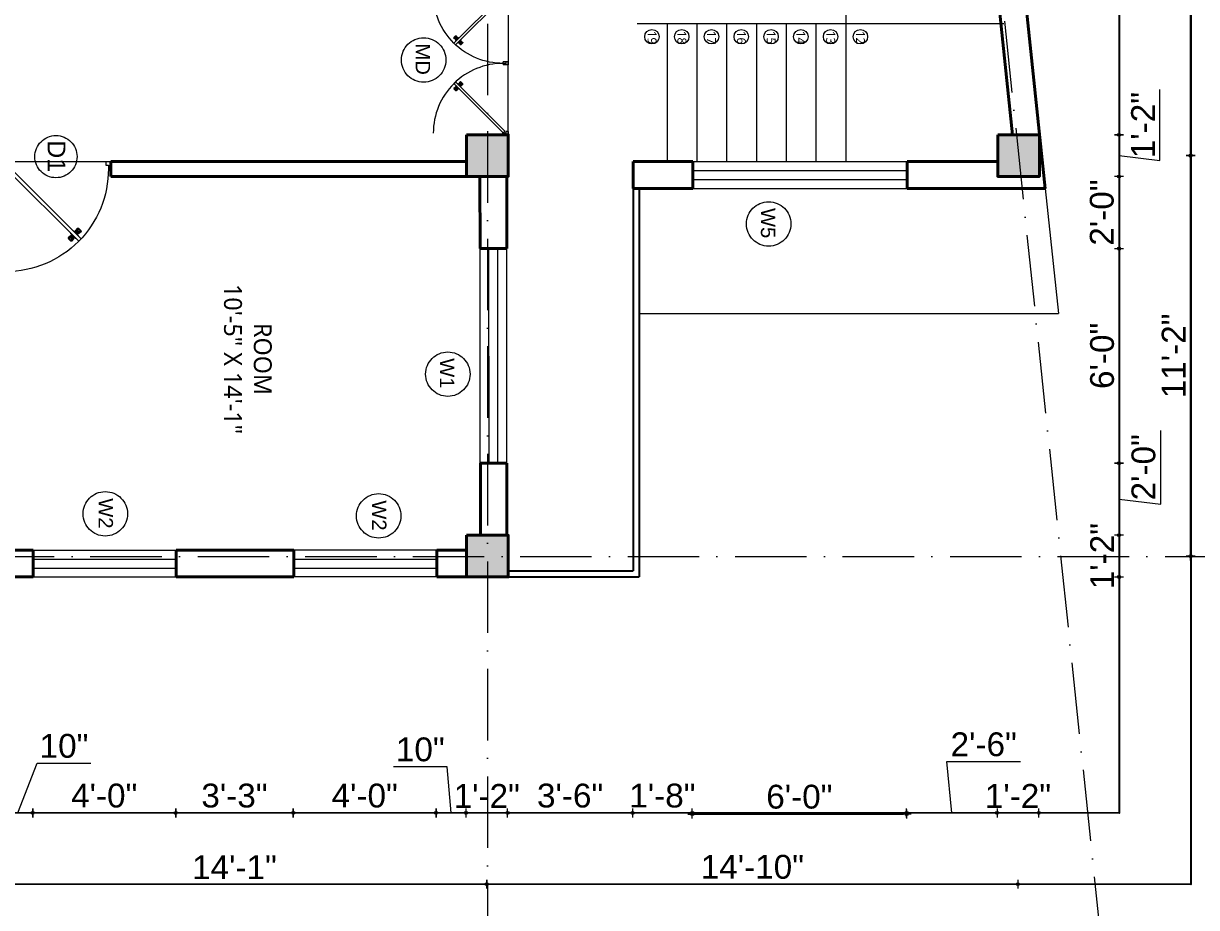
# Model space of a CAD drawing. Header units: inches. Extents: x -71 to 2682309, y -3332 to 801571.
# Drawn here: x 2681717 to 2682111.1, y 789201.1 to 789497.9 of the extents above; entities that cross this region are included whole.
import ezdxf

# ---------------------------------------------------------------- set-up
doc = ezdxf.new("R2010")
doc.units = ezdxf.units.IN
doc.header["$MEASUREMENT"] = 0
doc.header["$PDMODE"] = 99
doc.linetypes.add('ACAD_ISO04W100', pattern=[30, 24, -3, 0, -3])
doc.linetypes.add('ACAD_ISO10W100', pattern=[18, 12, -3, 0, -3])
for name, color, linetype, lineweight in [('CENTER  LINE RA', 10, 'ACAD_ISO04W100', 18), ('CONC. OUTLINE RA', 150, 'Continuous', 40), ('DOOR-WIN RA', 3, 'Continuous', 20), ('elev 2', 20, 'Continuous', 25), ('Hatch', 254, 'Continuous', 9), ('HATCH RA', 8, 'Continuous', 9), ('PUERTAS', 7, 'Continuous', 13), ('stair EA', 132, 'Continuous', 5), ('TEXTURE EA', 8, 'ACAD_ISO10W100', 9), ('wall EA', 24, 'Continuous', 40), ('Win EA', 114, 'Continuous', 5)]:
    doc.layers.add(name, color=color, linetype=linetype, lineweight=lineweight)
for name, color, linetype in [('HACTH', 7, 'Continuous'), ('lettring', 7, 'Continuous'), ('text EA', 7, 'Continuous')]:
    doc.layers.add(name, color=color, linetype=linetype)
doc.styles.add('DIM 8', font='arial.ttf', dxfattribs={"height": 8})
doc.styles.get("Standard").update_dxf_attribs({"font": 'arial.ttf'})
doc.dimstyles.new('Copy of DIM 8', dxfattribs={"dimtxt": 8, "dimasz": 1, "dimexe": 6, "dimexo": 18, "dimgap": 1.6875, "dimtad": 1, "dimdec": 0, "dimzin": 3, "dimdsep": 46, "dimlunit": 4, "dimtxsty": 'DIM 8', "dimblk": 'dot 2', "dimcen": 0.09375, "dimse1": 1, "dimse2": 1, "dimclrd": 1, "dimclre": 1, "dimclrt": 256, "dimadec": 0, "dimazin": 0, "dimtfac": 0.75, "dimtdec": 0, "dimtix": 1, "dimtmove": 1, "dimatfit": 3, "dimldrblk": 'DOT', "dimfxl": 1, "dimtolj": 1, "dimtzin": 0, "dimlwd": 9, "dimlwe": 9, "dimarcsym": 0})

# ---------------------------------------------------------------- blocks, each defined once
blk = doc.blocks.new('COLUMN')
at = {"layer": 'HACTH', "lineweight": 30, "transparency": 33554541}
h = blk.add_hatch(color=256, dxfattribs=at)
h.dxf.hatch_style = 1
h.paths.add_polyline_path([(2659104.19, 784576.38), (2659090.19, 784576.38), (2659090.19, 784562.38), (2659104.19, 784562.38)])
at = {"layer": 'CONC. OUTLINE RA'}
blk.add_lwpolyline([(2659090.19, 784576.38), (2659104.19, 784576.38), (2659104.19, 784562.38), (2659090.19, 784562.38)], close=True, dxfattribs=at)
blk = doc.blocks.new('3ft')
at = {"layer": 'PUERTAS', "color": 6}
for p, q in [((1.01, 2.52), (25.23, 26.74)), ((26.05, 25.92), (1.77, 1.64)), ((26.05, 25.92), (25.23, 26.74)), ((0, 2.4), (0, 0)), ((0.72, 2.4), (0, 2.4)), ((1.6, 0), (0, 0)), ((0.72, 1.52), (0.72, 2.44)), ((0.8, 1.52), (0.72, 1.52)), ((0.8, 1.52), (0.8, 2.41)), ((0.8, 1.2), (0.8, 1.52)), ((1.6, 1.2), (0.8, 1.2)), ((1.57, 1.84), (0.94, 2.47)), ((1.63, 1.89), (0.97, 2.55)), ((1.63, 1.89), (1.57, 1.84)), ((1.77, 1.64), (1.57, 1.84)), ((1.6, 0), (1.6, 1.2)), ((34.4, 0), (34.4, 1.2)), ((34.4, 1.2), (35.2, 1.2)), ((34.4, 0), (36, 0)), ((35.2, 1.2), (35.2, 2.4)), ((35.2, 2.4), (36, 2.4)), ((36, 0), (36, 2.4))]:
    blk.add_line(p, q, dxfattribs=at)
at = {"layer": 'PUERTAS', "color": 8}
for p, q in [((22.57, 24.94), (21.65, 25.68)), ((22.63, 24.99), (21.69, 25.75)), ((22.74, 25.1), (21.84, 25.9)), ((22.13, 26.28), (21.98, 26.13)), ((22.88, 25.24), (22.01, 26.06)), ((22.13, 26.28), (22.27, 26.42)), ((22.29, 26.41), (22.27, 26.42)), ((23.16, 25.52), (22.34, 26.39)), ((23.3, 25.66), (22.5, 26.56)), ((23.41, 25.77), (22.65, 26.71)), ((22.69, 24.32), (23.02, 24.83)), ((23.46, 25.83), (22.72, 26.75)), ((22.95, 24.96), (22.84, 25.07)), ((22.98, 24.99), (22.86, 25.1)), ((23.03, 25.04), (22.91, 25.15)), ((22.91, 24.53), (23.1, 24.91)), ((23.11, 25.12), (22.99, 25.23)), ((23.13, 24.76), (23.18, 24.99)), ((23.28, 25.3), (23.17, 25.41)), ((23.36, 25.37), (23.25, 25.49)), ((23.31, 24.94), (23.28, 25.08)), ((23.41, 25.43), (23.3, 25.54)), ((23.46, 25.09), (23.32, 25.13)), ((23.44, 25.45), (23.33, 25.56)), ((23.64, 25.27), (23.41, 25.22)), ((23.87, 25.49), (23.49, 25.3)), ((24.08, 25.71), (23.57, 25.38)), ((23.63, 23.38), (24.14, 23.72)), ((23.84, 23.6), (24.22, 23.79)), ((24.07, 23.82), (24.3, 23.88)), ((24.25, 24), (24.39, 23.97)), ((24.27, 23.64), (24.38, 23.53)), ((24.3, 23.67), (24.41, 23.56)), ((24.35, 23.72), (24.46, 23.61)), ((24.4, 24.15), (24.43, 24.01)), ((24.43, 23.8), (24.54, 23.69)), ((24.58, 24.33), (24.52, 24.1)), ((24.6, 23.97), (24.72, 23.86)), ((24.8, 24.56), (24.61, 24.18)), ((25.02, 24.77), (24.68, 24.26)), ((24.68, 24.05), (24.79, 23.94)), ((24.73, 24.1), (24.85, 23.99)), ((24.76, 24.13), (24.87, 24.02)), ((24.83, 23.85), (25.7, 23.03)), ((24.97, 23.99), (25.87, 23.2)), ((25.08, 24.1), (26.02, 23.34)), ((25.14, 24.15), (26.06, 23.41)), ((24.25, 23.26), (24.99, 22.34)), ((24.3, 23.32), (25.06, 22.38)), ((24.41, 23.43), (25.2, 22.53)), ((24.55, 23.57), (25.37, 22.7)), ((25.58, 22.82), (25.43, 22.67)), ((25.58, 22.82), (25.73, 22.97)), ((25.72, 22.98), (25.73, 22.97)), ((0, 0), (36, 0))]:
    blk.add_line(p, q, dxfattribs=at)
at = {"layer": 'PUERTAS', "color": 1}
for p, q in [((21.67, 25.73), (22.17, 26.23)), ((22.49, 24.95), (21.67, 25.61)), ((21.7, 25.82), (22.14, 26.26)), ((21.73, 25.79), (21.7, 25.82)), ((22.58, 26.7), (22.14, 26.26)), ((22.67, 26.73), (22.17, 26.23)), ((22.61, 26.67), (22.58, 26.7)), ((22.6, 24.96), (23.02, 25.38)), ((22.61, 24.25), (22.92, 24.72)), ((22.62, 24.13), (22.61, 24.14)), ((22.7, 25.07), (22.71, 25.06)), ((23.45, 25.91), (22.79, 26.73)), ((22.82, 25.06), (23.08, 25.32)), ((22.94, 24.95), (22.83, 25.07)), ((22.92, 24.72), (22.92, 24.72)), ((22.93, 24.94), (23.19, 25.21)), ((22.93, 24.84), (22.93, 24.83)), ((23.44, 25.81), (23.02, 25.38)), ((23.34, 25.58), (23.08, 25.32)), ((23.46, 25.47), (23.19, 25.21)), ((23.33, 25.7), (23.34, 25.69)), ((23.45, 25.46), (23.33, 25.57)), ((23.57, 25.47), (23.57, 25.47)), ((24.15, 25.79), (23.68, 25.48)), ((23.68, 25.48), (23.68, 25.48)), ((24.25, 23.62), (24.51, 23.89)), ((24.27, 25.78), (24.26, 25.79)), ((24.26, 23.29), (24.69, 23.71)), ((24.37, 23.52), (24.63, 23.77)), ((24.78, 24.15), (24.51, 23.89)), ((24.89, 24.03), (24.63, 23.77)), ((25.11, 24.14), (24.69, 23.71)), ((24.77, 24.14), (24.88, 24.03)), ((24.79, 24.38), (24.78, 24.37)), ((24.78, 24.26), (24.78, 24.26)), ((25.1, 24.84), (24.79, 24.38)), ((25, 24.03), (25, 24.03)), ((25.09, 24.96), (25.1, 24.95)), ((25.22, 24.14), (26.03, 23.48)), ((23.44, 23.31), (23.45, 23.3)), ((23.56, 23.3), (24.03, 23.61)), ((24.03, 23.61), (24.03, 23.62)), ((24.14, 23.62), (24.14, 23.62)), ((24.26, 23.63), (24.37, 23.52)), ((24.26, 23.18), (24.92, 22.37)), ((24.37, 23.4), (24.37, 23.4)), ((25.04, 22.36), (25.54, 22.86)), ((25.1, 22.42), (25.13, 22.39)), ((25.13, 22.39), (25.57, 22.83)), ((26.04, 23.37), (25.54, 22.86)), ((26.01, 23.27), (25.57, 22.83)), ((25.98, 23.3), (26.01, 23.27))]:
    blk.add_line(p, q, dxfattribs=at)
at = {"layer": 'PUERTAS', "color": 2}
for p, q in [((21.99, 26.11), (21.98, 26.13)), ((25.42, 22.68), (25.43, 22.67))]:
    blk.add_line(p, q, dxfattribs=at)
at = {"layer": 'PUERTAS', "color": 6}
for radius in [0.155, 0.0752]:
    blk.add_circle((0.82, 2.56), radius, dxfattribs=at)
blk.add_arc((0.82, 2.56), 34.38, 359.7285, 90.0333, dxfattribs=at)
at = {"layer": 'PUERTAS', "color": 1}
for centre, start, end in [((22.54, 25.01), 231.0764, 315), ((22.67, 24.2), 135, 225), ((22.73, 26.68), 38.9236, 135), ((22.77, 25.12), 225, 315), ((22.99, 24.89), 135, 219.7428), ((22.87, 24.78), 315, 39.7428), ((23.28, 25.63), 315, 45), ((23.39, 25.86), 315, 38.9236), ((23.51, 25.41), 50.2572, 135), ((23.62, 25.53), 230.2572, 315), ((24.2, 25.73), 45, 135), ((24.84, 24.31), 135, 219.7428), ((24.72, 24.21), 315, 39.7428), ((24.94, 23.98), 45, 135), ((25.04, 24.89), 315, 45), ((25.17, 24.08), 51.0764, 135), ((23.51, 23.36), 225, 315), ((24.09, 23.56), 50.2572, 135), ((24.2, 23.68), 230.2572, 315), ((24.32, 23.23), 135, 218.9236), ((24.42, 23.46), 135, 225), ((24.98, 22.42), 218.9236, 315), ((25.98, 23.42), 315, 51.0764)]:
    blk.add_arc(centre, 0.08, start, end, dxfattribs=at)
blk = doc.blocks.new('*U327')
at = {"color": 3, "xscale": -1}
blk.add_blockref('3ft', (42, 0), dxfattribs=at)
blk = doc.blocks.new('dot1')
at = {"layer": 'Hatch'}
h = blk.add_hatch(color=256, dxfattribs=at)
edge = h.paths.add_edge_path()
edge.add_arc((0, 0), 1, 0, 360)
for p, q in [((3, 0), (-3, 0)), ((0, 3), (0, -3))]:
    blk.add_line(p, q, dxfattribs=at)
blk.add_circle((0, 0), 1, dxfattribs=at)
blk = doc.blocks.new('dot 2')
at = {"layer": 'Hatch', "xscale": 0.5, "yscale": 0.5, "zscale": 0.5}
blk.add_blockref('dot1', (0, 0), dxfattribs=at)
blk = doc.blocks.new('*D1402')
at = {"layer": 'Defpoints', "color": 0, "transparency": 16777216}
for p in [(2681879.84, 789326.05), (2682085.05, 789326.05), (2681879.84, 789312.05)]:
    blk.add_point(p, dxfattribs=at)
at = {"layer": 'lettring', "color": 1, "lineweight": 9, "transparency": 16777216}
for p, q in [((2682085.05, 789327.05), (2682085.05, 789328.05)), ((2682085.05, 789312.05), (2682085.05, 789326.05)), ((2682085.05, 789311.05), (2682085.05, 789310.05))]:
    blk.add_line(p, q, dxfattribs=at)
for p, rotation in [((2682085.05, 789326.05), 270), ((2682085.05, 789312.05), 90)]:
    blk.add_blockref('dot 2', p, dxfattribs=dict(at, rotation=rotation))
at = {"layer": 'lettring', "transparency": 16777216, "insert": (2682079.34, 789319.05), "char_height": 8, "attachment_point": 5, "rotation": 90, "style": 'DIM 8'}
blk.add_mtext('\\A1;1\'-2"', dxfattribs=at)
blk = doc.blocks.new('_Dot')
at = {"color": 0, "linetype": 'ByBlock', "lineweight": -2}
blk.add_line((-0.5, 0), (-1, 0), dxfattribs=at)
at = {"color": 0, "linetype": 'ByBlock', "const_width": 0.5}
blk.add_lwpolyline([(-0.25, 0, 1), (0.25, 0, 1)], format="xyb", close=True, dxfattribs=at)
blk = doc.blocks.new('*D1403')
at = {"layer": 'Defpoints', "color": 0, "transparency": 16777216}
for p in [(2681879.9, 789350.28), (2682085.05, 789350.28), (2681879.84, 789326.05)]:
    blk.add_point(p, dxfattribs=at)
at = {"layer": 'lettring', "color": 1, "lineweight": 9, "transparency": 16777216}
for p, q in [((2682099.03, 789336.48), (2682099.03, 789361.26)), ((2682085.05, 789327.05), (2682085.05, 789349.28)), ((2682085.05, 789338.17), (2682099.03, 789336.48))]:
    blk.add_line(p, q, dxfattribs=at)
for p, rotation in [((2682085.05, 789350.28), 90), ((2682085.05, 789326.05), 270)]:
    blk.add_blockref('dot 2', p, dxfattribs=dict(at, rotation=rotation))
at = {"layer": 'lettring', "transparency": 16777216, "insert": (2682093.26, 789348.87), "char_height": 8, "attachment_point": 5, "rotation": 90, "style": 'DIM 8'}
blk.add_mtext('\\A1;2\'-0"', dxfattribs=at)
blk = doc.blocks.new('*D1405')
at = {"layer": 'Defpoints', "color": 0, "transparency": 16777216}
for p in [(2681879.84, 789446.51), (2682085.05, 789446.51), (2681879.9, 789422.28)]:
    blk.add_point(p, dxfattribs=at)
at = {"layer": 'lettring', "color": 1, "lineweight": 9, "transparency": 16777216}
for p, q in [((2682085.05, 789447.51), (2682085.05, 789448.51)), ((2682085.05, 789422.28), (2682085.05, 789446.51)), ((2682085.05, 789421.28), (2682085.05, 789420.28))]:
    blk.add_line(p, q, dxfattribs=at)
for p, rotation in [((2682085.05, 789446.51), 270), ((2682085.05, 789422.28), 90)]:
    blk.add_blockref('dot 2', p, dxfattribs=dict(at, rotation=rotation))
at = {"layer": 'lettring', "transparency": 16777216, "insert": (2682079.27, 789434.39), "char_height": 8, "attachment_point": 5, "rotation": 90, "style": 'DIM 8'}
blk.add_mtext('\\A1;2\'-0"', dxfattribs=at)
blk = doc.blocks.new('*D1406')
at = {"layer": 'Defpoints', "color": 0, "transparency": 16777216}
for p in [(2682058.26, 789460.51), (2682085.05, 789460.51), (2681879.84, 789446.51)]:
    blk.add_point(p, dxfattribs=at)
at = {"layer": 'lettring', "color": 1, "lineweight": 9, "transparency": 16777216}
for p, q in [((2682098.78, 789451.82), (2682098.78, 789475.71)), ((2682085.05, 789447.51), (2682085.05, 789459.51)), ((2682085.05, 789453.51), (2682098.78, 789451.82))]:
    blk.add_line(p, q, dxfattribs=at)
for p, rotation in [((2682085.05, 789460.51), 90), ((2682085.05, 789446.51), 270)]:
    blk.add_blockref('dot 2', p, dxfattribs=dict(at, rotation=rotation))
at = {"layer": 'lettring', "transparency": 16777216, "insert": (2682093.08, 789463.76), "char_height": 8, "attachment_point": 5, "rotation": 90, "style": 'DIM 8'}
blk.add_mtext('\\A1;1\'-2"', dxfattribs=at)
blk = doc.blocks.new('*D1411')
at = {"layer": 'Defpoints', "color": 0, "transparency": 16777216}
for p in [(2682044.17, 789594.87), (2682060.36, 789440.51), (2682133.05, 789440.51)]:
    blk.add_point(p, dxfattribs=at)
at = {"layer": 'lettring', "color": 1, "lineweight": 9, "transparency": 16777216}
blk.add_line((2682133.05, 789593.87), (2682133.05, 789441.51), dxfattribs=at)
for p, rotation in [((2682133.05, 789594.87), 90), ((2682133.05, 789440.51), 270)]:
    blk.add_blockref('dot 2', p, dxfattribs=dict(at, rotation=rotation))
at = {"layer": 'lettring', "transparency": 16777216, "insert": (2682127.27, 789517.69), "char_height": 8, "attachment_point": 5, "rotation": 90, "style": 'DIM 8'}
blk.add_mtext('\\A1;12\'-10"', dxfattribs=at)
blk = doc.blocks.new('*D1412')
at = {"layer": 'Defpoints', "color": 0, "transparency": 16777216}
for p in [(2682060.36, 789440.51), (2681881.34, 789312.05), (2682133.05, 789312.05)]:
    blk.add_point(p, dxfattribs=at)
at = {"layer": 'lettring', "color": 1, "lineweight": 9, "transparency": 16777216}
blk.add_line((2682133.05, 789439.51), (2682133.05, 789313.05), dxfattribs=at)
for p, rotation in [((2682133.05, 789440.51), 90), ((2682133.05, 789312.05), 270)]:
    blk.add_blockref('dot 2', p, dxfattribs=dict(at, rotation=rotation))
at = {"layer": 'lettring', "transparency": 16777216, "insert": (2682127.27, 789376.28), "char_height": 8, "attachment_point": 5, "rotation": 90, "style": 'DIM 8'}
blk.add_mtext('\\A1;10\'-8"', dxfattribs=at)
blk = doc.blocks.new('*D1418')
at = {"layer": 'Defpoints', "color": 0, "transparency": 16777216}
for p in [(2681710.16, 789311.83), (2681720.16, 789311.33), (2681720.16, 789232.83)]:
    blk.add_point(p, dxfattribs=at)
at = {"layer": 'lettring', "color": 1, "lineweight": 9, "transparency": 16777216}
for p, q in [((2681715.16, 789232.83), (2681721.65, 789249.51)), ((2681721.65, 789249.51), (2681739.68, 789249.51)), ((2681711.16, 789232.83), (2681719.16, 789232.83))]:
    blk.add_line(p, q, dxfattribs=at)
at = {"layer": 'lettring', "color": 1, "lineweight": 9, "transparency": 16777216, "rotation": 180}
blk.add_blockref('dot 2', (2681710.16, 789232.83), dxfattribs=at)
at = {"layer": 'lettring', "color": 1, "lineweight": 9, "transparency": 16777216}
blk.add_blockref('dot 2', (2681720.16, 789232.83), dxfattribs=at)
at = {"layer": 'lettring', "transparency": 16777216, "insert": (2681730.66, 789255.29), "char_height": 8, "attachment_point": 5, "style": 'DIM 8'}
blk.add_mtext('\\A1;10"', dxfattribs=at)
blk = doc.blocks.new('*D1419')
at = {"layer": 'Defpoints', "color": 0, "transparency": 16777216}
for p in [(2681768.16, 789311.83), (2681720.16, 789311.33), (2681768.16, 789232.83)]:
    blk.add_point(p, dxfattribs=at)
at = {"layer": 'lettring', "color": 1, "lineweight": 9, "transparency": 16777216}
blk.add_line((2681721.16, 789232.83), (2681767.16, 789232.83), dxfattribs=at)
at = {"layer": 'lettring', "color": 1, "lineweight": 9, "transparency": 16777216, "rotation": 180}
blk.add_blockref('dot 2', (2681720.16, 789232.83), dxfattribs=at)
at = {"layer": 'lettring', "color": 1, "lineweight": 9, "transparency": 16777216}
blk.add_blockref('dot 2', (2681768.16, 789232.83), dxfattribs=at)
at = {"layer": 'lettring', "transparency": 16777216, "insert": (2681744.16, 789238.6), "char_height": 8, "attachment_point": 5, "style": 'DIM 8'}
blk.add_mtext('\\A1;4\'-0"', dxfattribs=at)
blk = doc.blocks.new('*D1420')
at = {"layer": 'Defpoints', "color": 0, "transparency": 16777216}
for p in [(2681768.16, 789311.83), (2681807.65, 789311.83), (2681807.65, 789232.83)]:
    blk.add_point(p, dxfattribs=at)
at = {"layer": 'lettring', "color": 1, "lineweight": 9, "transparency": 16777216}
blk.add_line((2681769.16, 789232.83), (2681806.65, 789232.83), dxfattribs=at)
at = {"layer": 'lettring', "color": 1, "lineweight": 9, "transparency": 16777216, "rotation": 180}
blk.add_blockref('dot 2', (2681768.16, 789232.83), dxfattribs=at)
at = {"layer": 'lettring', "color": 1, "lineweight": 9, "transparency": 16777216}
blk.add_blockref('dot 2', (2681807.65, 789232.83), dxfattribs=at)
at = {"layer": 'lettring', "transparency": 16777216, "insert": (2681787.91, 789238.6), "char_height": 8, "attachment_point": 5, "style": 'DIM 8'}
blk.add_mtext('\\A1;3\'-3"', dxfattribs=at)
blk = doc.blocks.new('*D1421')
at = {"layer": 'Defpoints', "color": 0, "transparency": 16777216}
for p in [(2681807.65, 789311.83), (2681855.65, 789311.83), (2681855.65, 789232.83)]:
    blk.add_point(p, dxfattribs=at)
at = {"layer": 'lettring', "color": 1, "lineweight": 9, "transparency": 16777216}
blk.add_line((2681808.65, 789232.83), (2681854.65, 789232.83), dxfattribs=at)
at = {"layer": 'lettring', "color": 1, "lineweight": 9, "transparency": 16777216, "rotation": 180}
blk.add_blockref('dot 2', (2681807.65, 789232.83), dxfattribs=at)
at = {"layer": 'lettring', "color": 1, "lineweight": 9, "transparency": 16777216}
blk.add_blockref('dot 2', (2681855.65, 789232.83), dxfattribs=at)
at = {"layer": 'lettring', "transparency": 16777216, "insert": (2681831.65, 789238.6), "char_height": 8, "attachment_point": 5, "style": 'DIM 8'}
blk.add_mtext('\\A1;4\'-0"', dxfattribs=at)
blk = doc.blocks.new('*D1422')
at = {"layer": 'Defpoints', "color": 0, "transparency": 16777216}
for p in [(2681855.65, 789311.83), (2681865.65, 789311.83), (2681865.65, 789232.83)]:
    blk.add_point(p, dxfattribs=at)
at = {"layer": 'lettring', "color": 1, "lineweight": 9, "transparency": 16777216}
for p, q in [((2681859.35, 789248.34), (2681841.31, 789248.34)), ((2681860.65, 789232.83), (2681859.35, 789248.34)), ((2681856.65, 789232.83), (2681864.65, 789232.83))]:
    blk.add_line(p, q, dxfattribs=at)
at = {"layer": 'lettring', "color": 1, "lineweight": 9, "transparency": 16777216, "rotation": 180}
blk.add_blockref('dot 2', (2681855.65, 789232.83), dxfattribs=at)
at = {"layer": 'lettring', "color": 1, "lineweight": 9, "transparency": 16777216}
blk.add_blockref('dot 2', (2681865.65, 789232.83), dxfattribs=at)
at = {"layer": 'lettring', "transparency": 16777216, "insert": (2681850.33, 789254.11), "char_height": 8, "attachment_point": 5, "style": 'DIM 8'}
blk.add_mtext('\\A1;10"', dxfattribs=at)
blk = doc.blocks.new('*D1423')
at = {"layer": 'Defpoints', "color": 0, "transparency": 16777216}
for p in [(2681865.65, 789311.83), (2681879.65, 789311.83), (2681879.65, 789232.83)]:
    blk.add_point(p, dxfattribs=at)
at = {"layer": 'lettring', "color": 1, "lineweight": 9, "transparency": 16777216}
for p, q in [((2681864.65, 789232.83), (2681863.65, 789232.83)), ((2681865.65, 789232.83), (2681879.65, 789232.83)), ((2681880.65, 789232.83), (2681881.65, 789232.83))]:
    blk.add_line(p, q, dxfattribs=at)
blk.add_blockref('dot 2', (2681865.65, 789232.83), dxfattribs=at)
at = {"layer": 'lettring', "color": 1, "lineweight": 9, "transparency": 16777216, "rotation": 180}
blk.add_blockref('dot 2', (2681879.65, 789232.83), dxfattribs=at)
at = {"layer": 'lettring', "transparency": 16777216, "insert": (2681872.65, 789238.53), "char_height": 8, "attachment_point": 5, "style": 'DIM 8'}
blk.add_mtext('\\A1;1\'-2"', dxfattribs=at)
blk = doc.blocks.new('*D1426')
at = {"layer": 'Defpoints', "color": 0, "transparency": 16777216}
for p in [(2681703.16, 789318.94), (2681872.65, 789318.94), (2681872.65, 789208.91)]:
    blk.add_point(p, dxfattribs=at)
at = {"layer": 'lettring', "color": 1, "lineweight": 9, "transparency": 16777216}
blk.add_line((2681704.16, 789208.91), (2681871.65, 789208.91), dxfattribs=at)
at = {"layer": 'lettring', "color": 1, "lineweight": 9, "transparency": 16777216, "rotation": 180}
blk.add_blockref('dot 2', (2681703.16, 789208.91), dxfattribs=at)
at = {"layer": 'lettring', "color": 1, "lineweight": 9, "transparency": 16777216}
blk.add_blockref('dot 2', (2681872.65, 789208.91), dxfattribs=at)
at = {"layer": 'lettring', "transparency": 16777216, "insert": (2681787.91, 789214.61), "char_height": 8, "attachment_point": 5, "style": 'DIM 8'}
blk.add_mtext('\\A1;14\'-1"', dxfattribs=at)
blk = doc.blocks.new('*D1427')
at = {"layer": 'Defpoints', "color": 0, "transparency": 16777216}
for p in [(2682051.08, 789453.39), (2681872.65, 789318.94), (2682051.08, 789208.91)]:
    blk.add_point(p, dxfattribs=at)
at = {"layer": 'lettring', "color": 1, "lineweight": 9, "transparency": 16777216}
blk.add_line((2681873.65, 789208.91), (2682050.08, 789208.91), dxfattribs=at)
at = {"layer": 'lettring', "color": 1, "lineweight": 9, "transparency": 16777216, "rotation": 180}
blk.add_blockref('dot 2', (2681872.65, 789208.91), dxfattribs=at)
at = {"layer": 'lettring', "color": 1, "lineweight": 9, "transparency": 16777216}
blk.add_blockref('dot 2', (2682051.08, 789208.91), dxfattribs=at)
at = {"layer": 'lettring', "transparency": 16777216, "insert": (2681961.87, 789214.68), "char_height": 8, "attachment_point": 5, "style": 'DIM 8'}
blk.add_mtext('\\A1;14\'-10"', dxfattribs=at)
blk = doc.blocks.new('*D1428')
at = {"layer": 'Defpoints', "color": 0, "transparency": 16777216}
for p in [(2681879.65, 789311.83), (2681921.65, 789313.83), (2681921.65, 789232.83)]:
    blk.add_point(p, dxfattribs=at)
at = {"layer": 'lettring', "color": 1, "lineweight": 9, "transparency": 16777216}
blk.add_line((2681880.65, 789232.83), (2681920.65, 789232.83), dxfattribs=at)
at = {"layer": 'lettring', "color": 1, "lineweight": 9, "transparency": 16777216, "rotation": 180}
blk.add_blockref('dot 2', (2681879.65, 789232.83), dxfattribs=at)
at = {"layer": 'lettring', "color": 1, "lineweight": 9, "transparency": 16777216}
blk.add_blockref('dot 2', (2681921.65, 789232.83), dxfattribs=at)
at = {"layer": 'lettring', "transparency": 16777216, "insert": (2681900.65, 789238.6), "char_height": 8, "attachment_point": 5, "style": 'DIM 8'}
blk.add_mtext('\\A1;3\'-6"', dxfattribs=at)
blk = doc.blocks.new('*D1430')
at = {"layer": 'Defpoints', "color": 0, "transparency": 16777216}
for p in [(2681696.16, 789311.92), (2681879.65, 789311.92), (2681879.65, 789184.84)]:
    blk.add_point(p, dxfattribs=at)
at = {"layer": 'lettring', "color": 1, "lineweight": 9, "transparency": 16777216}
blk.add_line((2681697.16, 789184.84), (2681878.65, 789184.84), dxfattribs=at)
at = {"layer": 'lettring', "color": 1, "lineweight": 9, "transparency": 16777216, "rotation": 180}
blk.add_blockref('dot 2', (2681696.16, 789184.84), dxfattribs=at)
at = {"layer": 'lettring', "color": 1, "lineweight": 9, "transparency": 16777216}
blk.add_blockref('dot 2', (2681879.65, 789184.84), dxfattribs=at)
at = {"layer": 'lettring', "transparency": 16777216, "insert": (2681787.91, 789190.61), "char_height": 8, "attachment_point": 5, "style": 'DIM 8'}
blk.add_mtext('\\A1;15\'-3"', dxfattribs=at)
blk = doc.blocks.new('*D1431')
at = {"layer": 'Defpoints', "color": 0, "transparency": 16777216}
for p in [(2681921.65, 789440.28), (2681941.65, 789440.28), (2681941.65, 789232.83)]:
    blk.add_point(p, dxfattribs=at)
at = {"layer": 'lettring', "color": 1, "lineweight": 9, "transparency": 16777216}
for p, q in [((2681920.65, 789232.83), (2681919.65, 789232.83)), ((2681921.65, 789232.83), (2681941.65, 789232.83)), ((2681942.65, 789232.83), (2681943.65, 789232.83))]:
    blk.add_line(p, q, dxfattribs=at)
blk.add_blockref('dot 2', (2681921.65, 789232.83), dxfattribs=at)
at = {"layer": 'lettring', "color": 1, "lineweight": 9, "transparency": 16777216, "rotation": 180}
blk.add_blockref('dot 2', (2681941.65, 789232.83), dxfattribs=at)
at = {"layer": 'lettring', "transparency": 16777216, "insert": (2681931.65, 789238.6), "char_height": 8, "attachment_point": 5, "style": 'DIM 8'}
blk.add_mtext('\\A1;1\'-8"', dxfattribs=at)
blk = doc.blocks.new('*D1432')
at = {"layer": 'Defpoints', "color": 0, "transparency": 16777216}
for p in [(2682044.08, 789446.28), (2682013.65, 789440.28), (2682044.08, 789232.83)]:
    blk.add_point(p, dxfattribs=at)
at = {"layer": 'lettring', "color": 1, "lineweight": 9, "transparency": 16777216}
for p, q in [((2682028.87, 789232.83), (2682027.18, 789250.05)), ((2682027.18, 789250.05), (2682051.96, 789250.05)), ((2682014.65, 789232.83), (2682043.08, 789232.83))]:
    blk.add_line(p, q, dxfattribs=at)
at = {"layer": 'lettring', "color": 1, "lineweight": 9, "transparency": 16777216, "rotation": 180}
blk.add_blockref('dot 2', (2682013.65, 789232.83), dxfattribs=at)
at = {"layer": 'lettring', "color": 1, "lineweight": 9, "transparency": 16777216}
blk.add_blockref('dot 2', (2682044.08, 789232.83), dxfattribs=at)
at = {"layer": 'lettring', "transparency": 16777216, "insert": (2682039.57, 789255.82), "char_height": 8, "attachment_point": 5, "style": 'DIM 8'}
blk.add_mtext('\\A1;2\'-6"', dxfattribs=at)
blk = doc.blocks.new('*D1433')
at = {"layer": 'Defpoints', "color": 0, "transparency": 16777216}
for p in [(2682044.08, 789446.28), (2682058.08, 789446.28), (2682058.08, 789232.83)]:
    blk.add_point(p, dxfattribs=at)
at = {"layer": 'lettring', "color": 1, "lineweight": 9, "transparency": 16777216}
for p, q in [((2682043.08, 789232.83), (2682042.08, 789232.83)), ((2682044.08, 789232.83), (2682058.08, 789232.83)), ((2682059.08, 789232.83), (2682060.08, 789232.83))]:
    blk.add_line(p, q, dxfattribs=at)
blk.add_blockref('dot 2', (2682044.08, 789232.83), dxfattribs=at)
at = {"layer": 'lettring', "color": 1, "lineweight": 9, "transparency": 16777216, "rotation": 180}
blk.add_blockref('dot 2', (2682058.08, 789232.83), dxfattribs=at)
at = {"layer": 'lettring', "transparency": 16777216, "insert": (2682051.08, 789238.53), "char_height": 8, "attachment_point": 5, "style": 'DIM 8'}
blk.add_mtext('\\A1;1\'-2"', dxfattribs=at)
blk = doc.blocks.new('*D1434')
at = {"layer": 'Defpoints', "color": 0, "transparency": 16777216}
for p in [(2681879.65, 789446.37), (2682060.18, 789440.37), (2682060.18, 789184.8)]:
    blk.add_point(p, dxfattribs=at)
at = {"layer": 'lettring', "color": 1, "lineweight": 9, "transparency": 16777216}
blk.add_line((2681880.65, 789184.8), (2682059.18, 789184.8), dxfattribs=at)
at = {"layer": 'lettring', "color": 1, "lineweight": 9, "transparency": 16777216, "rotation": 180}
blk.add_blockref('dot 2', (2681879.65, 789184.8), dxfattribs=at)
at = {"layer": 'lettring', "color": 1, "lineweight": 9, "transparency": 16777216}
blk.add_blockref('dot 2', (2682060.18, 789184.8), dxfattribs=at)
at = {"layer": 'lettring', "transparency": 16777216, "insert": (2681969.91, 789190.58), "char_height": 8, "attachment_point": 5, "style": 'DIM 8'}
blk.add_mtext('\\A1;15\'-1"', dxfattribs=at)
blk = doc.blocks.new('*D1435')
at = {"layer": 'Defpoints', "color": 0, "transparency": 16777216}
for p in [(2681941.65, 789440.28), (2682013.65, 789440.28), (2682013.65, 789232.45)]:
    blk.add_point(p, dxfattribs=at)
at = {"layer": 'lettring', "color": 1, "lineweight": 9, "transparency": 16777216}
blk.add_line((2681942.65, 789232.45), (2682012.65, 789232.45), dxfattribs=at)
at = {"layer": 'lettring', "color": 1, "lineweight": 9, "transparency": 16777216, "rotation": 180}
blk.add_blockref('dot 2', (2681941.65, 789232.45), dxfattribs=at)
at = {"layer": 'lettring', "color": 1, "lineweight": 9, "transparency": 16777216}
blk.add_blockref('dot 2', (2682013.65, 789232.45), dxfattribs=at)
at = {"layer": 'lettring', "transparency": 16777216, "insert": (2681977.65, 789238.23), "char_height": 8, "attachment_point": 5, "style": 'DIM 8'}
blk.add_mtext('\\A1;6\'-0"', dxfattribs=at)

msp = doc.modelspace()

# ---------------------------------------------------------------- linework, layer by layer
at = {"layer": 'CENTER  LINE RA', "linetype": 'ACAD_ISO10W100', "ltscale": 2}
for p, q in [((2681872.88, 789678.28), (2681872.88, 789151.04)), ((2682027.71, 789678.13), (2682082.84, 789152.93)), ((2681703.38, 789318.92), (2682145.09, 789318.92))]:
    msp.add_line(p, q, dxfattribs=at)
at = {"layer": 'Defpoints'}
for points in [[(2682109.09, 789642.07), (2682109.09, 789208.8), (2681295.39, 789208.92), (2681295.39, 789642.19)], [(2682085.09, 789618.07), (2682085.09, 789232.8), (2681319.39, 789232.92), (2681319.39, 789618.19)]]:
    msp.add_lwpolyline(points, close=True, dxfattribs=at)
at = {"layer": 'DOOR-WIN RA'}
for p, q in [((2681941.85, 789451.51), (2682013.85, 789451.51)), ((2681941.85, 789448.51), (2682013.85, 789448.51)), ((2681941.85, 789445.51), (2682013.85, 789445.51)), ((2681941.85, 789442.51), (2682013.85, 789442.51)), ((2682060.18, 789442.51), (2682064.73, 789400.51)), ((2681870.41, 789350.28), (2681870.41, 789422.28)), ((2681873.41, 789350.28), (2681873.37, 789422.28)), ((2681876.41, 789350.28), (2681876.37, 789422.28)), ((2681879.41, 789350.28), (2681879.41, 789422.28)), ((2681923.85, 789400.51), (2682064.73, 789400.51)), ((2681720.35, 789321.05), (2681768.35, 789321.05)), ((2681855.85, 789321.05), (2681807.85, 789321.05)), ((2681720.35, 789318.05), (2681768.35, 789318.05)), ((2681807.85, 789318.05), (2681855.85, 789318.05)), ((2681720.35, 789315.05), (2681768.35, 789315.05)), ((2681720.35, 789312.05), (2681768.35, 789312.05)), ((2681807.85, 789315.05), (2681855.85, 789315.05)), ((2681855.85, 789312.05), (2681807.85, 789312.05))]:
    msp.add_line(p, q, dxfattribs=at)
at = {"layer": 'elev 2'}
for p, q in [((2682036.6, 789580.87), (2682049.22, 789460.51)), ((2681879.85, 789455.51), (2681879.85, 789455.51)), ((2681879.35, 789446.51), (2681879.35, 789446.51)), ((2681879.85, 789446.51), (2681879.85, 789446.51)), ((2681921.85, 789442.51), (2681921.85, 789314.05)), ((2681923.85, 789442.51), (2681923.85, 789312.05)), ((2681879.85, 789314.05), (2681921.85, 789314.05)), ((2681879.85, 789312.05), (2681923.85, 789312.05))]:
    msp.add_line(p, q, dxfattribs=at)
at = {"layer": 'stair EA'}
for p, q in [((2681993.22, 789585.87), (2681993.22, 789451.51)), ((2681923.22, 789497.87), (2682046.36, 789497.87)), ((2681933.22, 789497.87), (2681933.22, 789451.51)), ((2681943.22, 789497.87), (2681943.22, 789451.51)), ((2681953.22, 789497.87), (2681953.22, 789451.51)), ((2681963.22, 789497.87), (2681963.22, 789451.51)), ((2681973.22, 789497.87), (2681973.22, 789451.51)), ((2681983.22, 789497.87), (2681983.22, 789451.51))]:
    msp.add_line(p, q, dxfattribs=at)
for centre in [(2681928.14, 789493.43), (2681938.14, 789493.43), (2681948.14, 789493.43), (2681958.14, 789493.43), (2681968.14, 789493.43), (2681978.14, 789493.43), (2681988.14, 789493.43), (2681998.14, 789493.43)]:
    msp.add_circle(centre, 2.43, dxfattribs=at)
at = {"layer": 'TEXTURE EA', "linetype": 'ACAD_ISO10W100', "ltscale": 4}
for centre, radius in [((2681851.44, 789485.62), 7.46), ((2681727.94, 789453.16), 7.09), ((2681967.33, 789430.58), 7.46), ((2681859.58, 789380.14), 7.46), ((2681744.51, 789333.25), 7.46), ((2681836.36, 789332.56), 7.46)]:
    msp.add_circle(centre, radius, dxfattribs=at)
at = {"layer": 'wall EA'}
for p, q in [((2682060.18, 789442.51), (2682044.2, 789594.87)), ((2682036.62, 789580.87), (2682049.24, 789460.51)), ((2681865.85, 789451.51), (2681746.35, 789451.51)), ((2681746.35, 789451.51), (2681746.35, 789446.51)), ((2681921.85, 789451.51), (2681941.85, 789451.51)), ((2681921.85, 789451.51), (2681921.85, 789442.51)), ((2681921.85, 789451.51), (2681941.85, 789451.51)), ((2681921.85, 789451.51), (2681921.85, 789442.51)), ((2681941.85, 789451.51), (2681941.85, 789442.51)), ((2682013.85, 789451.51), (2682044.27, 789451.51)), ((2682013.85, 789451.51), (2682013.85, 789442.51)), ((2681865.85, 789446.51), (2681746.35, 789446.51)), ((2681870.35, 789446.51), (2681870.4, 789422.28)), ((2681879.35, 789446.51), (2681879.35, 789422.28)), ((2681921.85, 789442.51), (2681941.85, 789442.51)), ((2681921.85, 789442.51), (2681941.85, 789442.51)), ((2682013.85, 789442.51), (2682060.18, 789442.51)), ((2681870.4, 789422.28), (2681879.35, 789422.28)), ((2681870.47, 789350.28), (2681879.35, 789350.28)), ((2681870.54, 789350.28), (2681870.59, 789326.05)), ((2681879.35, 789350.28), (2681879.35, 789326.05)), ((2681710.35, 789321.05), (2681720.35, 789321.05)), ((2681720.35, 789312.05), (2681720.35, 789321.05)), ((2681768.35, 789321.05), (2681807.85, 789321.05)), ((2681768.35, 789312.05), (2681768.35, 789321.05)), ((2681807.85, 789312.05), (2681807.85, 789321.05)), ((2681855.85, 789321.05), (2681865.85, 789321.05)), ((2681855.85, 789312.05), (2681855.85, 789321.05)), ((2681710.35, 789312.05), (2681720.35, 789312.05)), ((2681768.35, 789312.05), (2681807.85, 789312.05)), ((2681855.85, 789312.05), (2681865.85, 789312.05))]:
    msp.add_line(p, q, dxfattribs=at)

# ---------------------------------------------------------------- block references
at = {"layer": 'HATCH RA', "lineweight": 30}
for p in [(22775.66, 4884.13), (22954.09, 4884.13), (22775.66, 4749.67)]:
    msp.add_blockref('COLUMN', p, dxfattribs=at)
at = {"layer": 'Win EA'}
for p, xscale, yscale, zscale, rotation in [((2681879.85, 789479.85), 0.6812915640384177, 0.6812915640384177, 0.6812915640384177, 90.00000000000001), ((2681879.85, 789489.12), -0.6812915640384177, 0.6812915640384177, 0.6812915640384177, 90), ((2681752.35, 789451.51), 0.9999536188852896, 0.9999536188852896, 0.9999536188852896, 180.000496860737)]:
    msp.add_blockref('*U327', p, dxfattribs=dict(at, xscale=xscale, yscale=yscale, zscale=zscale, rotation=rotation))

# ---------------------------------------------------------------- texts
at = {"layer": 'text EA', "attachment_point": 8, "rotation": 270}
for s, insert, char_height, width in [('{\\fTrebuchet MS|b0|i0|c0|p34;19}', (2681926.64, 789493.16), 3, 8.1411), ('{\\fTrebuchet MS|b0|i0|c0|p34;18}', (2681936.64, 789493.16), 3, 8.1411), ('{\\fTrebuchet MS|b0|i0|c0|p34;17}', (2681946.64, 789493.16), 3, 8.1411), ('{\\fTrebuchet MS|b0|i0|c0|p34;16}', (2681956.64, 789493.16), 3, 8.1411), ('{\\fTrebuchet MS|b0|i0|c0|p34;15}', (2681966.64, 789493.16), 3, 8.1411), ('{\\fTrebuchet MS|b0|i0|c0|p34;14}', (2681976.64, 789493.16), 3, 8.1411), ('{\\fTrebuchet MS|b0|i0|c0|p34;13}', (2681986.64, 789493.16), 3, 8.1411), ('{\\fTrebuchet MS|b0|i0|c0|p34;12}', (2681996.64, 789493.16), 3, 8.1411), ('MD', (2681848.78, 789485.88), 4.849, 9.026), ('D1', (2681725.14, 789453.32), 6, 11.1695), ('W5', (2681964.67, 789430.84), 4.849, 9.026), ('{\\fTrebuchet MS|b0|i0|c0|p34;ROOM \\P10\'-5" X 14\'-1"}', (2681784.33, 789385.2), 6, 84.336), ('W1', (2681856.92, 789380.41), 4.849, 9.026), ('W2', (2681742.25, 789333.39), 4.849, 9.026), ('W2', (2681834.1, 789332.7), 4.849, 9.026)]:
    msp.add_mtext(s, dxfattribs=dict(at, insert=insert, char_height=char_height, width=width))

# ---------------------------------------------------------------- dimensions: what is measured, and where the dimension line sits
at = {"layer": 'lettring'}
for base, p1, p2, angle, picture, middle in [((2682133.05, 789440.51), (2682044.17, 789594.87), (2682060.36, 789440.51), 90, '*D1411', (2682127.27, 789517.69)), ((2682051.08, 789208.91), (2681872.65, 789318.94), (2682051.08, 789453.39), 180, '*D1427', (2681961.87, 789214.68)), ((2682060.18, 789184.8), (2681879.65, 789446.37), (2682060.18, 789440.37), 180, '*D1434', (2681969.91, 789190.58)), ((2682085.05, 789446.51), (2681879.9, 789422.28), (2681879.84, 789446.51), 90, '*D1405', (2682079.27, 789434.39)), ((2682058.08, 789232.83), (2682044.08, 789446.28), (2682058.08, 789446.28), 180, '*D1433', (2682051.08, 789238.53)), ((2682133.05, 789312.05), (2682060.36, 789440.51), (2681881.34, 789312.05), 90, '*D1412', (2682127.27, 789376.28)), ((2681941.65, 789232.83), (2681921.65, 789440.28), (2681941.65, 789440.28), 180, '*D1431', (2681931.65, 789238.6)), ((2682013.65, 789232.45), (2681941.65, 789440.28), (2682013.65, 789440.28), 180, '*D1435', (2681977.65, 789238.23)), ((2682085.05, 789326.05), (2681879.84, 789312.05), (2681879.84, 789326.05), 90, '*D1402', (2682079.34, 789319.05)), ((2681872.65, 789208.91), (2681703.16, 789318.94), (2681872.65, 789318.94), 180, '*D1426', (2681787.91, 789214.61)), ((2681879.65, 789184.84), (2681696.16, 789311.92), (2681879.65, 789311.92), 180, '*D1430', (2681787.91, 789190.61)), ((2681768.16, 789232.83), (2681720.16, 789311.33), (2681768.16, 789311.83), 180, '*D1419', (2681744.16, 789238.6)), ((2681807.65, 789232.83), (2681768.16, 789311.83), (2681807.65, 789311.83), 180, '*D1420', (2681787.91, 789238.6)), ((2681855.65, 789232.83), (2681807.65, 789311.83), (2681855.65, 789311.83), 180, '*D1421', (2681831.65, 789238.6)), ((2681879.65, 789232.83), (2681865.65, 789311.83), (2681879.65, 789311.83), 180, '*D1423', (2681872.65, 789238.53)), ((2681921.65, 789232.83), (2681879.65, 789311.83), (2681921.65, 789313.83), 180, '*D1428', (2681900.65, 789238.6))]:
    dim = msp.add_linear_dim(base=base, p1=p1, p2=p2, angle=angle, dimstyle='Copy of DIM 8', dxfattribs=at)
    dim.commit()
    dim.dimension.update_dxf_attribs({"geometry": picture, "text_midpoint": middle})
for base, p1, p2 in [((2682109.05, 789587.7), (2681872.84, 789453.49), (2682037.18, 789587.7)), ((2682085.05, 789580.87), (2682058.26, 789460.51), (2682044.16, 789580.87)), ((2682109.05, 789453.49), (2681872.84, 789319.05), (2681872.84, 789453.49)), ((2682085.05, 789422.28), (2681879.9, 789350.28), (2681879.9, 789422.28))]:
    msp.add_linear_dim(base=base, p1=p1, p2=p2, angle=90, dimstyle='Copy of DIM 8', dxfattribs=at).render()
for base, p1, p2, angle, picture, middle in [((2682085.05, 789460.51), (2681879.84, 789446.51), (2682058.26, 789460.51), 90, '*D1406', (2682098.78, 789453.51)), ((2682044.08, 789232.83), (2682013.65, 789440.28), (2682044.08, 789446.28), 180, '*D1432', (2682028.87, 789250.05)), ((2682085.05, 789350.28), (2681879.84, 789326.05), (2681879.9, 789350.28), 90, '*D1403', (2682099.03, 789338.17)), ((2681720.16, 789232.83), (2681710.16, 789311.83), (2681720.16, 789311.33), 180, '*D1418', (2681723.33, 789249.51)), ((2681865.65, 789232.83), (2681855.65, 789311.83), (2681865.65, 789311.83), 180, '*D1422', (2681857.66, 789248.34))]:
    dim = msp.add_linear_dim(base=base, p1=p1, p2=p2, angle=angle, dimstyle='Copy of DIM 8', dxfattribs=at)
    dim.commit()
    dim.dimension.update_dxf_attribs({"geometry": picture, "text_midpoint": middle, "dimtype": 160})

doc.saveas('drawing.dxf')
